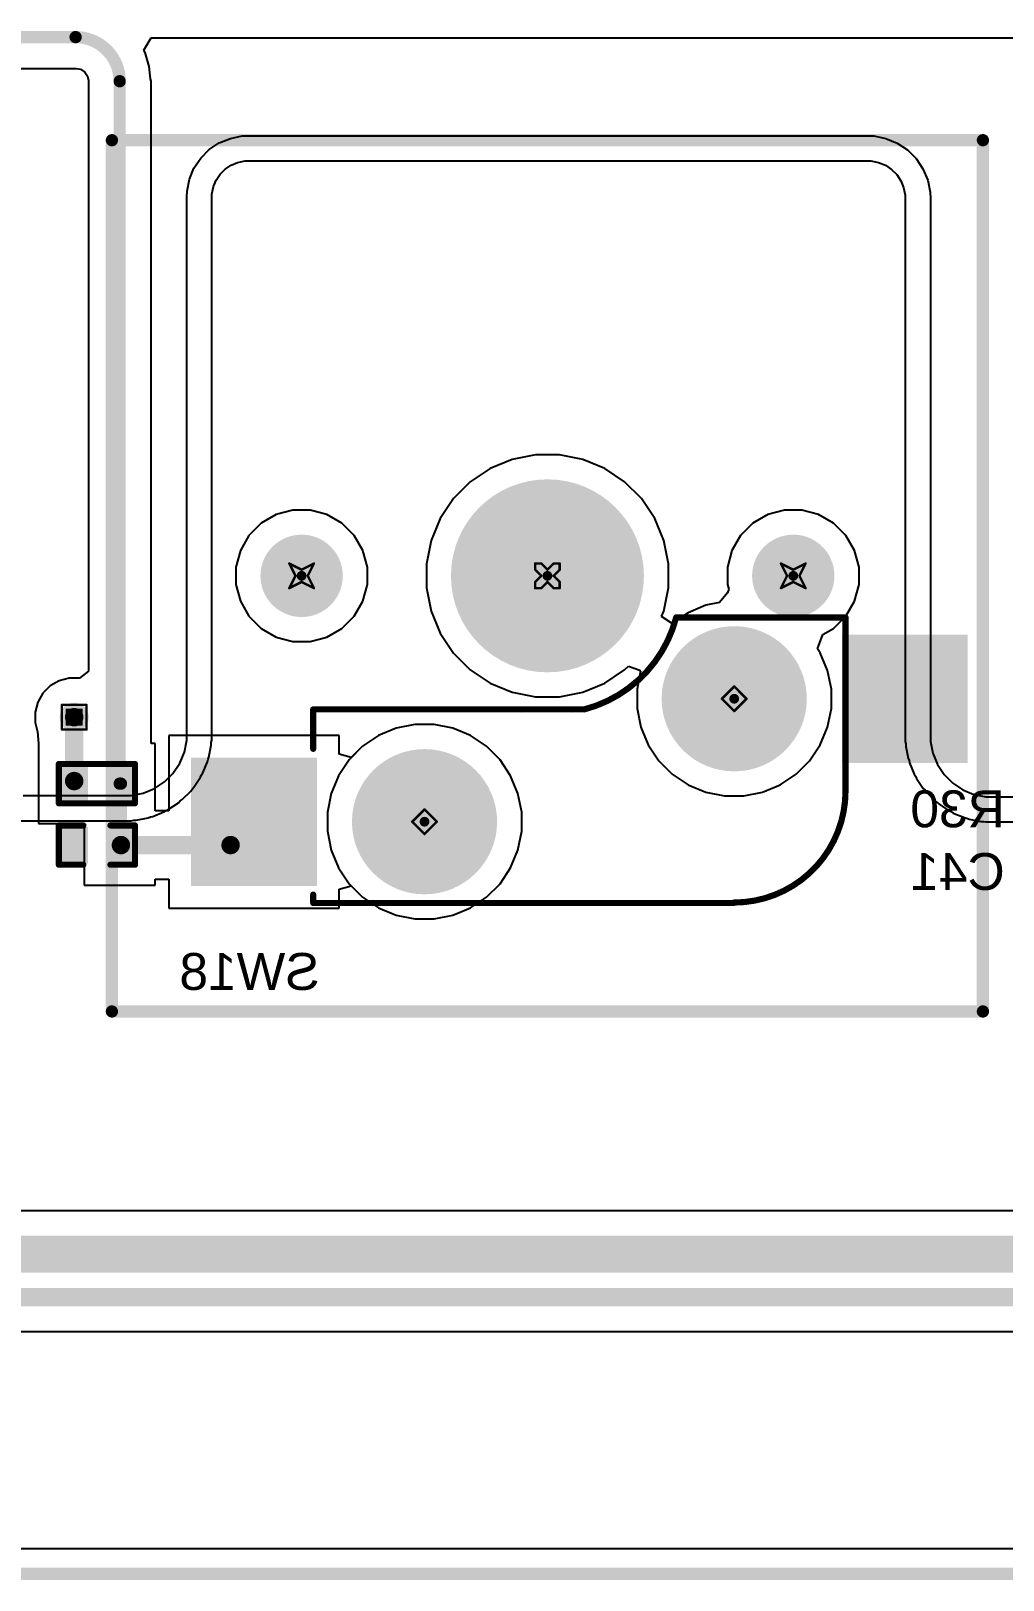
# Model space of a CAD drawing. Header units: inches. Extents: x 0 to 386, y 0 to 148.
# Drawn here: x 192.22 to 212.3, y -0.13 to 31.88 of the extents above; entities that cross this region are included whole.
import ezdxf

# ---------------------------------------------------------------- set-up
doc = ezdxf.new("R2010")
doc.units = ezdxf.units.IN
for name, color, linetype in [('Board outline', 216, 'Continuous'), ('Bottom Layer', 5, 'Continuous'), ('Bottom Overlay', 54, 'Continuous'), ('Bottom Paste', 16, 'Continuous'), ('Bottom Solder', 6, 'Continuous'), ('Drill Drawing', 1, 'Continuous'), ('Pad Holes', 156, 'Continuous'), ('Top Layer', 1, 'Continuous'), ('Top Overlay', 2, 'Continuous'), ('Top Solder', 216, 'Continuous'), ('Via Holes', 16, 'Continuous')]:
    doc.layers.add(name, color=color, linetype=linetype)
doc.styles.add('Arial', font='', dxfattribs={"height": 0.2})
doc.styles.get('Arial').set_extended_font_data('Arial')

# ---------------------------------------------------------------- blocks, each defined once
blk = doc.blocks.new('CPG151101S11_16_B_29')
at = {"layer": 'Bottom Layer'}
for points in [[(5.475, 3.815), (7.975, 3.815), (7.975, 1.265), (5.475, 1.265)], [(-7.975, 1.275), (-5.475, 1.275), (-5.475, -1.275), (-7.975, -1.275)]]:
    blk.add_hatch(color=5, dxfattribs=at).paths.add_polyline_path(points)
at = {"layer": 'Bottom Paste'}
for points in [[(5.475, 3.815), (7.975, 3.815), (7.975, 1.265), (5.475, 1.265)], [(-7.975, 1.275), (-5.475, 1.275), (-5.475, -1.275), (-7.975, -1.275)]]:
    blk.add_hatch(color=16, dxfattribs=at).paths.add_polyline_path(points)
at = {"layer": 'Bottom Solder'}
for points in [[(5.425, 3.865), (8.025, 3.865), (8.025, 1.215), (5.425, 1.215)], [(-8.025, 1.325), (-5.425, 1.325), (-5.425, -1.325), (-8.025, -1.325)]]:
    blk.add_hatch(color=6, dxfattribs=at).paths.add_polyline_path(points)
h = blk.add_hatch(color=6, dxfattribs=at)
edge = h.paths.add_edge_path()
edge.add_arc((3.2, 2.54), 0.102, 0, 360)
h = blk.add_hatch(color=6, dxfattribs=at)
edge = h.paths.add_edge_path()
edge.add_arc((-3.2, 0), 0.102, 0, 360)
h = blk.add_hatch(color=6, dxfattribs=at)
edge = h.paths.add_edge_path()
edge.add_arc((-4.42, -2.54), 0.102, 0, 360)
h = blk.add_hatch(color=6, dxfattribs=at)
edge = h.paths.add_edge_path()
edge.add_arc((0.66, -2.54), 0.102, 0, 360)
h = blk.add_hatch(color=6, dxfattribs=at)
edge = h.paths.add_edge_path()
edge.add_arc((5.74, -2.54), 0.102, 0, 360)
at = {"layer": 'Pad Holes'}
h = blk.add_hatch(color=7, dxfattribs=at)
edge = h.paths.add_edge_path()
edge.add_arc((3.2, 2.54), 1.5, 0, 360)
h = blk.add_hatch(color=7, dxfattribs=at)
edge = h.paths.add_edge_path()
edge.add_arc((-3.2, 0), 1.5, 0, 360)
h = blk.add_hatch(color=7, dxfattribs=at)
edge = h.paths.add_edge_path()
edge.add_arc((0.66, -2.54), 1.994, 0, 360)
h = blk.add_hatch(color=7, dxfattribs=at)
edge = h.paths.add_edge_path()
edge.add_arc((-4.42, -2.54), 0.851, 0, 360)
h = blk.add_hatch(color=7, dxfattribs=at)
edge = h.paths.add_edge_path()
edge.add_arc((5.74, -2.54), 0.851, 0, 360)
at = {"layer": 'Top Solder'}
h = blk.add_hatch(color=216, dxfattribs=at)
edge = h.paths.add_edge_path()
edge.add_arc((3.2, 2.54), 0.102, 0, 360)
h = blk.add_hatch(color=216, dxfattribs=at)
edge = h.paths.add_edge_path()
edge.add_arc((-3.2, 0), 0.102, 0, 360)
h = blk.add_hatch(color=216, dxfattribs=at)
edge = h.paths.add_edge_path()
edge.add_arc((-4.42, -2.54), 0.102, 0, 360)
h = blk.add_hatch(color=216, dxfattribs=at)
edge = h.paths.add_edge_path()
edge.add_arc((0.66, -2.54), 0.102, 0, 360)
h = blk.add_hatch(color=216, dxfattribs=at)
edge = h.paths.add_edge_path()
edge.add_arc((5.74, -2.54), 0.102, 0, 360)
at = {"layer": 'Bottom Overlay'}
for points in [[(-5.5, 1.906, 0.127, 0.127, -0.414214), (-3.196, 4.21, 0.127, 0.127, 0)], [(5.5, 4.22, 0.127, 0.127, 0), (-3.186, 4.22, 0.127, 0.127, 0)], [(5.5, 4.22, 0.127, 0.127, -0.414214), (5.49, 4.21, 0.127, 0.127, 0)], [(5.5, 4.22, 0.127, 0.127, 0), (5.5, 4.046, 0.127, 0.127, 0)], [(-5.5, 1.906, 0.127, 0.127, 0), (-5.5, -1.506, 0.127, 0.127, 0)], [(5.5, 1.034, 0.127, 0.127, 0), (5.5, 0.47, 0.127, 0.127, 0)], [(5.5, 0.47, 0.127, 0.127, 0), (5.5, 0.47, 0.127, 0.127, 0)], [(5.5, 0.47, 0.127, 0.127, 0), (5.5, 0.22, 0.127, 0.127, 0)], [(-2, -1.68, 0.127, 0.127, -0.271686), (-0.1, 0.22, 0.127, 0.127, 0)], [(0.15, 0.22, 0.127, 0.127, 0), (-0.1, 0.22, 0.127, 0.127, 0)], [(1.19, 0.22, 0.127, 0.127, 0), (0.15, 0.22, 0.127, 0.127, 0)], [(5.5, 0.22, 0.127, 0.127, 0), (1.19, 0.22, 0.127, 0.127, 0)], [(-5.5, -1.506, 0.127, 0.127, 0), (-5.5, -1.68, 0.127, 0.127, 0)], [(-2, -1.68, 0.127, 0.127, 0), (-5.5, -1.68, 0.127, 0.127, 0)]]:
    blk.add_lwpolyline(points, format="xyseb", dxfattribs=at)
for points in [[(-3.228, 4.21, 0.0635, 0.0635, 1), (-3.165, 4.21, 0.0635, 0.0635, 1)], [(-3.218, 4.22, 0.0635, 0.0635, 1), (-3.155, 4.22, 0.0635, 0.0635, 1)], [(5.458, 4.21, 0.0635, 0.0635, 1), (5.522, 4.21, 0.0635, 0.0635, 1)], [(5.468, 4.22, 0.0635, 0.0635, 1), (5.532, 4.22, 0.0635, 0.0635, 1)], [(5.468, 4.22, 0.0635, 0.0635, 1), (5.532, 4.22, 0.0635, 0.0635, 1)], [(5.468, 4.22, 0.0635, 0.0635, 1), (5.532, 4.22, 0.0635, 0.0635, 1)], [(5.468, 4.046, 0.0635, 0.0635, 1), (5.532, 4.046, 0.0635, 0.0635, 1)], [(-5.532, 1.906, 0.0635, 0.0635, 1), (-5.468, 1.906, 0.0635, 0.0635, 1)], [(-5.532, 1.906, 0.0635, 0.0635, 1), (-5.468, 1.906, 0.0635, 0.0635, 1)], [(5.468, 1.034, 0.0635, 0.0635, 1), (5.532, 1.034, 0.0635, 0.0635, 1)], [(5.468, 0.47, 0.0635, 0.0635, 1), (5.532, 0.47, 0.0635, 0.0635, 1)], [(5.468, 0.47, 0.0635, 0.0635, 1), (5.532, 0.47, 0.0635, 0.0635, 1)], [(5.468, 0.47, 0.0635, 0.0635, 1), (5.532, 0.47, 0.0635, 0.0635, 1)], [(5.468, 0.47, 0.0635, 0.0635, 1), (5.532, 0.47, 0.0635, 0.0635, 1)], [(-0.132, 0.22, 0.0635, 0.0635, 1), (-0.068, 0.22, 0.0635, 0.0635, 1)], [(-0.132, 0.22, 0.0635, 0.0635, 1), (-0.068, 0.22, 0.0635, 0.0635, 1)], [(0.118, 0.22, 0.0635, 0.0635, 1), (0.182, 0.22, 0.0635, 0.0635, 1)], [(0.118, 0.22, 0.0635, 0.0635, 1), (0.182, 0.22, 0.0635, 0.0635, 1)], [(1.158, 0.22, 0.0635, 0.0635, 1), (1.222, 0.22, 0.0635, 0.0635, 1)], [(1.158, 0.22, 0.0635, 0.0635, 1), (1.222, 0.22, 0.0635, 0.0635, 1)], [(5.468, 0.22, 0.0635, 0.0635, 1), (5.532, 0.22, 0.0635, 0.0635, 1)], [(5.468, 0.22, 0.0635, 0.0635, 1), (5.532, 0.22, 0.0635, 0.0635, 1)], [(-5.532, -1.506, 0.0635, 0.0635, 1), (-5.468, -1.506, 0.0635, 0.0635, 1)], [(-5.532, -1.506, 0.0635, 0.0635, 1), (-5.468, -1.506, 0.0635, 0.0635, 1)], [(-5.532, -1.68, 0.0635, 0.0635, 1), (-5.468, -1.68, 0.0635, 0.0635, 1)], [(-5.532, -1.68, 0.0635, 0.0635, 1), (-5.468, -1.68, 0.0635, 0.0635, 1)], [(-2.032, -1.68, 0.0635, 0.0635, 1), (-1.968, -1.68, 0.0635, 0.0635, 1)], [(-2.032, -1.68, 0.0635, 0.0635, 1), (-1.968, -1.68, 0.0635, 0.0635, 1)]]:
    blk.add_lwpolyline(points, format="xyseb", close=True, dxfattribs=at)
blk = doc.blocks.new('R___0402_B_44')
at = {"layer": 'Bottom Layer'}
for points in [[(-0.241, 0.317), (-0.241, -0.318), (-0.699, -0.318), (-0.699, 0.317)], [(0.699, 0.317), (0.699, -0.318), (0.241, -0.318), (0.241, 0.317)]]:
    blk.add_hatch(color=5, dxfattribs=at).paths.add_polyline_path(points)
at = {"layer": 'Bottom Paste'}
for points in [[(-0.241, 0.317), (-0.241, -0.318), (-0.699, -0.318), (-0.699, 0.317)], [(0.699, 0.317), (0.699, -0.318), (0.241, -0.318), (0.241, 0.317)]]:
    blk.add_hatch(color=16, dxfattribs=at).paths.add_polyline_path(points)
at = {"layer": 'Bottom Solder'}
for points in [[(-0.186, 0.373), (-0.186, -0.373), (-0.754, -0.373), (-0.754, 0.373)], [(0.754, 0.373), (0.754, -0.373), (0.186, -0.373), (0.186, 0.373)]]:
    blk.add_hatch(color=6, dxfattribs=at).paths.add_polyline_path(points)
at = {"layer": 'Bottom Overlay'}
for points in [[(-0.787, -0.406, 0.127, 0.127, 0), (-0.787, 0.406, 0.127, 0.127, 0)], [(-0.787, 0.406, 0.127, 0.127, 0), (0.787, 0.406, 0.127, 0.127, 0)], [(-0.813, 0.432, 0.00323, 0.00323, 0), (0.813, 0.432, 0.00323, 0.00323, 0)], [(0.787, -0.406, 0.127, 0.127, 0), (0.787, 0.406, 0.127, 0.127, 0)], [(-0.787, -0.406, 0.127, 0.127, 0), (0.787, -0.406, 0.127, 0.127, 0)]]:
    blk.add_lwpolyline(points, format="xyseb", dxfattribs=at)
for points in [[(-0.819, 0.406, 0.0635, 0.0635, 1), (-0.756, 0.406, 0.0635, 0.0635, 1)], [(-0.819, 0.406, 0.0635, 0.0635, 1), (-0.756, 0.406, 0.0635, 0.0635, 1)], [(-0.814, 0.432, 0.00161, 0.00161, 1), (-0.812, 0.432, 0.00161, 0.00161, 1)], [(0.756, 0.406, 0.0635, 0.0635, 1), (0.819, 0.406, 0.0635, 0.0635, 1)], [(0.756, 0.406, 0.0635, 0.0635, 1), (0.819, 0.406, 0.0635, 0.0635, 1)], [(0.812, 0.432, 0.00161, 0.00161, 1), (0.814, 0.432, 0.00161, 0.00161, 1)], [(-0.819, -0.406, 0.0635, 0.0635, 1), (-0.756, -0.406, 0.0635, 0.0635, 1)], [(-0.819, -0.406, 0.0635, 0.0635, 1), (-0.756, -0.406, 0.0635, 0.0635, 1)], [(0.756, -0.406, 0.0635, 0.0635, 1), (0.819, -0.406, 0.0635, 0.0635, 1)], [(0.756, -0.406, 0.0635, 0.0635, 1), (0.819, -0.406, 0.0635, 0.0635, 1)]]:
    blk.add_lwpolyline(points, format="xyseb", close=True, dxfattribs=at)
blk = doc.blocks.new('____0402_B_86')
at = {"layer": 'Bottom Layer'}
for points in [[(-0.241, 0.317), (-0.241, -0.318), (-0.699, -0.318), (-0.699, 0.317)], [(0.699, 0.317), (0.699, -0.318), (0.241, -0.318), (0.241, 0.317)]]:
    blk.add_hatch(color=5, dxfattribs=at).paths.add_polyline_path(points)
at = {"layer": 'Bottom Paste'}
for points in [[(-0.241, 0.317), (-0.241, -0.318), (-0.699, -0.318), (-0.699, 0.317)], [(0.699, 0.317), (0.699, -0.318), (0.241, -0.318), (0.241, 0.317)]]:
    blk.add_hatch(color=16, dxfattribs=at).paths.add_polyline_path(points)
at = {"layer": 'Bottom Solder'}
for points in [[(-0.181, 0.377), (-0.181, -0.377), (-0.758, -0.377), (-0.758, 0.377)], [(0.758, 0.377), (0.758, -0.377), (0.181, -0.377), (0.181, 0.377)]]:
    blk.add_hatch(color=6, dxfattribs=at).paths.add_polyline_path(points)
at = {"layer": 'Bottom Overlay'}
for points in [[(-0.787, -0.406, 0.127, 0.127, 0), (-0.787, 0.406, 0.127, 0.127, 0)], [(-0.787, 0.406, 0.127, 0.127, 0), (-0.279, 0.406, 0.127, 0.127, 0)], [(0.279, 0.406, 0.127, 0.127, 0), (0.787, 0.406, 0.127, 0.127, 0)], [(0.787, -0.406, 0.127, 0.127, 0), (0.787, 0.406, 0.127, 0.127, 0)], [(-0.787, -0.406, 0.127, 0.127, 0), (-0.279, -0.406, 0.127, 0.127, 0)], [(0.279, -0.406, 0.127, 0.127, 0), (0.787, -0.406, 0.127, 0.127, 0)]]:
    blk.add_lwpolyline(points, format="xyseb", dxfattribs=at)
for points in [[(-0.819, 0.406, 0.0635, 0.0635, 1), (-0.756, 0.406, 0.0635, 0.0635, 1)], [(-0.819, 0.406, 0.0635, 0.0635, 1), (-0.756, 0.406, 0.0635, 0.0635, 1)], [(-0.311, 0.406, 0.0635, 0.0635, 1), (-0.248, 0.406, 0.0635, 0.0635, 1)], [(0.248, 0.406, 0.0635, 0.0635, 1), (0.311, 0.406, 0.0635, 0.0635, 1)], [(0.756, 0.406, 0.0635, 0.0635, 1), (0.819, 0.406, 0.0635, 0.0635, 1)], [(0.756, 0.406, 0.0635, 0.0635, 1), (0.819, 0.406, 0.0635, 0.0635, 1)], [(-0.819, -0.406, 0.0635, 0.0635, 1), (-0.756, -0.406, 0.0635, 0.0635, 1)], [(-0.819, -0.406, 0.0635, 0.0635, 1), (-0.756, -0.406, 0.0635, 0.0635, 1)], [(-0.311, -0.406, 0.0635, 0.0635, 1), (-0.248, -0.406, 0.0635, 0.0635, 1)], [(0.248, -0.406, 0.0635, 0.0635, 1), (0.311, -0.406, 0.0635, 0.0635, 1)], [(0.756, -0.406, 0.0635, 0.0635, 1), (0.819, -0.406, 0.0635, 0.0635, 1)], [(0.756, -0.406, 0.0635, 0.0635, 1), (0.819, -0.406, 0.0635, 0.0635, 1)]]:
    blk.add_lwpolyline(points, format="xyseb", close=True, dxfattribs=at)

msp = doc.modelspace()

# ---------------------------------------------------------------- hatches: boundary and pattern name
at = {"layer": 'Bottom Layer'}
h = msp.add_hatch(color=5, dxfattribs=at)
edge = h.paths.add_edge_path()
edge.add_arc((193.11, 17.699), 0.3, 0, 360)
at = {"layer": 'Top Layer'}
h = msp.add_hatch(color=1, dxfattribs=at)
edge = h.paths.add_edge_path()
edge.add_arc((193.11, 17.699), 0.3, 0, 360)
at = {"layer": 'Via Holes'}
h = msp.add_hatch(color=7, dxfattribs=at)
edge = h.paths.add_edge_path()
edge.add_arc((193.11, 17.699), 0.15, 0, 360)

# ---------------------------------------------------------------- linework, layer by layer
at = {"layer": 'Board outline'}
msp.add_lwpolyline([(2.997, 0, 0.254, 0.254, 0), (251.003, 0, 0.254, 0.254, 0)], format="xyseb", dxfattribs=at)
at = {"layer": 'Bottom Layer'}
for p, q in [((194.548, 31.484), (194.7, 31.738)), ((194.7, 31.738), (213.194, 31.738)), ((194.574, 31.434), (194.548, 31.484)), ((194.663, 31.142), (194.574, 31.434)), ((174.682, 31.103), (193.14, 31.103)), ((193.14, 31.103), (193.152, 31.105)), ((193.152, 31.105), (193.242, 31.087)), ((193.242, 31.087), (193.329, 31.029)), ((194.688, 30.889), (194.663, 31.142)), ((193.329, 31.029), (193.387, 30.942)), ((193.387, 30.942), (193.405, 30.852)), ((193.405, 30.852), (193.403, 30.839)), ((193.403, 30.839), (193.403, 18.65)), ((194.698, 30.839), (194.688, 30.889)), ((194.698, 17.153), (194.698, 30.839)), ((202.643, 23.122), (202.16, 23.026)), ((203.136, 23.122), (202.643, 23.122)), ((203.62, 23.026), (203.136, 23.122)), ((201.705, 22.837), (201.295, 22.563)), ((202.16, 23.026), (201.705, 22.837)), ((204.075, 22.837), (203.62, 23.026)), ((204.485, 22.563), (204.075, 22.837)), ((201.295, 22.563), (200.947, 22.215)), ((204.833, 22.215), (204.485, 22.563)), ((200.947, 22.215), (200.673, 21.805)), ((205.107, 21.805), (204.833, 22.215)), ((197.285, 21.886), (196.976, 21.707)), ((197.631, 21.979), (197.285, 21.886)), ((197.989, 21.979), (197.631, 21.979)), ((198.334, 21.886), (197.989, 21.979)), ((198.644, 21.707), (198.334, 21.886)), ((200.673, 21.805), (200.484, 21.35)), ((205.296, 21.35), (205.107, 21.805)), ((207.445, 21.886), (207.136, 21.707)), ((207.791, 21.979), (207.445, 21.886)), ((208.149, 21.979), (207.791, 21.979)), ((208.494, 21.886), (208.149, 21.979)), ((208.804, 21.707), (208.494, 21.886)), ((196.722, 21.454), (196.544, 21.145)), ((196.976, 21.707), (196.722, 21.454)), ((198.897, 21.454), (198.644, 21.707)), ((199.076, 21.145), (198.897, 21.454)), ((206.882, 21.454), (206.704, 21.145)), ((207.136, 21.707), (206.882, 21.454)), ((209.057, 21.454), (208.804, 21.707)), ((209.236, 21.145), (209.057, 21.454)), ((196.544, 21.145), (196.451, 20.799)), ((199.169, 20.799), (199.076, 21.145)), ((200.484, 21.35), (200.388, 20.866)), ((205.392, 20.866), (205.296, 21.35)), ((206.704, 21.145), (206.611, 20.799)), ((209.329, 20.799), (209.236, 21.145)), ((200.388, 20.866), (200.388, 20.374)), ((205.392, 20.374), (205.392, 20.866)), ((196.451, 20.799), (196.451, 20.441)), ((199.169, 20.441), (199.169, 20.799)), ((206.611, 20.799), (206.611, 20.441)), ((209.329, 20.441), (209.329, 20.799)), ((196.451, 20.441), (196.544, 20.095)), ((199.076, 20.095), (199.169, 20.441)), ((200.388, 20.374), (200.484, 19.89)), ((205.296, 19.89), (205.392, 20.374)), ((206.612, 20.267), (206.448, 20.067)), ((206.611, 20.441), (206.638, 20.342)), ((206.638, 20.342), (206.612, 20.267)), ((209.236, 20.095), (209.329, 20.441)), ((196.544, 20.095), (196.722, 19.786)), ((198.897, 19.786), (199.076, 20.095)), ((200.484, 19.89), (200.673, 19.435)), ((205.249, 19.779), (205.296, 19.89)), ((205.799, 19.859), (205.47, 19.64)), ((206.164, 20.011), (205.799, 19.859)), ((206.448, 20.067), (206.164, 20.011)), ((209.057, 19.786), (209.236, 20.095)), ((196.722, 19.786), (196.976, 19.533)), ((196.976, 19.533), (197.285, 19.354)), ((198.334, 19.354), (198.644, 19.533)), ((198.644, 19.533), (198.897, 19.786)), ((205.465, 19.635), (205.249, 19.779)), ((205.47, 19.64), (205.465, 19.635)), ((208.584, 19.406), (208.804, 19.533)), ((208.804, 19.533), (209.057, 19.786)), ((197.285, 19.354), (197.631, 19.261)), ((197.631, 19.261), (197.989, 19.261)), ((197.989, 19.261), (198.334, 19.354)), ((200.673, 19.435), (200.947, 19.025)), ((208.474, 19.114), (208.584, 19.406)), ((200.947, 19.025), (201.295, 18.677)), ((208.529, 19.031), (208.474, 19.114)), ((208.68, 18.666), (208.529, 19.031)), ((193.403, 18.65), (193.217, 18.507)), ((201.295, 18.677), (201.705, 18.403)), ((204.075, 18.403), (204.485, 18.677)), ((204.485, 18.677), (204.562, 18.754)), ((204.562, 18.754), (204.799, 18.67)), ((204.815, 18.648), (204.742, 18.278)), ((204.799, 18.67), (204.815, 18.648)), ((208.758, 18.278), (208.68, 18.666)), ((192.614, 18.346), (192.464, 18.195)), ((192.799, 18.452), (192.614, 18.346)), ((193.004, 18.507), (192.799, 18.452)), ((193.217, 18.507), (193.004, 18.507)), ((201.705, 18.403), (202.16, 18.214)), ((203.62, 18.214), (204.075, 18.403)), ((204.742, 18.278), (204.742, 17.882)), ((208.758, 17.882), (208.758, 18.278)), ((192.357, 18.011), (192.302, 17.805)), ((192.464, 18.195), (192.357, 18.011)), ((202.16, 18.214), (202.643, 18.118)), ((202.643, 18.118), (203.136, 18.118)), ((203.136, 18.118), (203.62, 18.214)), ((192.302, 17.805), (192.302, 17.593)), ((204.742, 17.882), (204.819, 17.494)), ((208.68, 17.494), (208.758, 17.882)), ((192.302, 17.593), (192.354, 17.399)), ((192.354, 17.399), (192.374, 17.153)), ((198.583, 17.323), (195.067, 17.323)), ((195.067, 17.323), (195.067, 15.762)), ((198.583, 16.933), (198.583, 17.323)), ((199.399, 17.319), (199.07, 17.1)), ((199.764, 17.471), (199.399, 17.319)), ((200.152, 17.548), (199.764, 17.471)), ((200.548, 17.548), (200.152, 17.548)), ((200.936, 17.471), (200.548, 17.548)), ((201.301, 17.319), (200.936, 17.471)), ((201.63, 17.1), (201.301, 17.319)), ((204.819, 17.494), (204.97, 17.129)), ((208.529, 17.129), (208.68, 17.494)), ((192.374, 17.153), (192.374, 17.153)), ((192.374, 17.153), (192.374, 17.153)), ((192.374, 17.153), (192.374, 15.502)), ((194.787, 17.153), (194.698, 17.153)), ((194.787, 15.762), (194.787, 17.153)), ((199.07, 17.1), (198.837, 16.867)), ((201.91, 16.82), (201.63, 17.1)), ((204.97, 17.129), (205.19, 16.8)), ((208.309, 16.8), (208.529, 17.129)), ((198.837, 16.867), (198.583, 16.933)), ((202.129, 16.491), (201.91, 16.82)), ((205.19, 16.8), (205.47, 16.52)), ((208.03, 16.52), (208.309, 16.8)), ((202.281, 16.126), (202.129, 16.491)), ((205.47, 16.52), (205.799, 16.301)), ((207.701, 16.301), (208.03, 16.52)), ((202.358, 15.738), (202.281, 16.126)), ((205.799, 16.301), (206.164, 16.149)), ((206.164, 16.149), (206.552, 16.072)), ((206.552, 16.072), (206.947, 16.072)), ((206.947, 16.072), (207.335, 16.149)), ((207.335, 16.149), (207.701, 16.301)), ((195.067, 15.762), (194.787, 15.762)), ((202.358, 15.342), (202.358, 15.738)), ((192.374, 15.502), (193.314, 15.502)), ((193.314, 15.502), (193.314, 14.232)), ((202.281, 14.954), (202.358, 15.342)), ((202.129, 14.589), (202.281, 14.954)), ((201.91, 14.26), (202.129, 14.589)), ((193.314, 14.232), (194.787, 14.232)), ((194.787, 14.232), (194.787, 14.353)), ((194.787, 14.353), (195.067, 14.353)), ((195.067, 14.353), (195.067, 13.757)), ((198.583, 14.147), (198.837, 14.213)), ((198.583, 13.757), (198.583, 14.147)), ((198.837, 14.213), (199.07, 13.98)), ((201.63, 13.98), (201.91, 14.26)), ((199.07, 13.98), (199.399, 13.761)), ((201.301, 13.761), (201.63, 13.98)), ((195.067, 13.757), (198.583, 13.757)), ((199.399, 13.761), (199.764, 13.609)), ((199.764, 13.609), (200.152, 13.532)), ((200.152, 13.532), (200.548, 13.532)), ((200.548, 13.532), (200.936, 13.609)), ((200.936, 13.609), (201.301, 13.761)), ((248.936, 0.518), (184.157, 0.518))]:
    msp.add_line(p, q, dxfattribs=at)
for points in [[(118.601, 31.75, 0.254, 0.254, 0), (193.14, 31.75, 0.254, 0.254, 0)], [(193.14, 31.75, 0.254, 0.254, -0.414214), (194.05, 30.839, 0.254, 0.254, 0)], [(194.05, 16.327, 0.254, 0.254, 0), (194.05, 30.839, 0.254, 0.254, 0)], [(193.11, 16.38, 0.381, 0.381, 0), (193.11, 17.699, 0.381, 0.381, 0)], [(194.076, 15.057, 0.254, 0.254, 0), (194.076, 16.327, 0.254, 0.254, 0)], [(194.076, 15.057, 0.381, 0.381, 0), (196.342, 15.057, 0.381, 0.381, 0)]]:
    msp.add_lwpolyline(points, format="xyseb", dxfattribs=at)
for points in [[(193.076, 31.75, 0.127, 0.127, 1), (193.203, 31.75, 0.127, 0.127, 1)], [(193.076, 31.75, 0.127, 0.127, 1), (193.203, 31.75, 0.127, 0.127, 1)], [(193.987, 30.839, 0.127, 0.127, 1), (194.114, 30.839, 0.127, 0.127, 1)], [(193.987, 30.839, 0.127, 0.127, 1), (194.114, 30.839, 0.127, 0.127, 1)], [(193.015, 17.699, 0.191, 0.191, 1), (193.206, 17.699, 0.191, 0.191, 1)], [(193.015, 16.38, 0.191, 0.191, 1), (193.206, 16.38, 0.191, 0.191, 1)], [(193.987, 16.327, 0.127, 0.127, 1), (194.114, 16.327, 0.127, 0.127, 1)], [(194.013, 16.327, 0.127, 0.127, 1), (194.14, 16.327, 0.127, 0.127, 1)], [(193.981, 15.057, 0.191, 0.191, 1), (194.171, 15.057, 0.191, 0.191, 1)], [(194.013, 15.057, 0.127, 0.127, 1), (194.14, 15.057, 0.127, 0.127, 1)], [(196.247, 15.057, 0.191, 0.191, 1), (196.437, 15.057, 0.191, 0.191, 1)]]:
    msp.add_lwpolyline(points, format="xyseb", close=True, dxfattribs=at)
at = {"layer": 'Drill Drawing'}
for points in [[(197.556, 20.874, 0.0508, 0.0508, 0), (197.81, 20.747, 0.0508, 0.0508, 0)], [(197.556, 20.874, 0.0508, 0.0508, 0), (197.683, 20.62, 0.0508, 0.0508, 0)], [(197.81, 20.747, 0.0508, 0.0508, 0), (198.064, 20.874, 0.0508, 0.0508, 0)], [(197.937, 20.62, 0.0508, 0.0508, 0), (198.064, 20.874, 0.0508, 0.0508, 0)], [(202.636, 20.747, 0.0508, 0.0508, 0), (202.636, 20.874, 0.0508, 0.0508, 0)], [(202.636, 20.874, 0.0508, 0.0508, 0), (202.763, 20.874, 0.0508, 0.0508, 0)], [(202.763, 20.874, 0.0508, 0.0508, 0), (202.89, 20.747, 0.0508, 0.0508, 0)], [(202.89, 20.747, 0.0508, 0.0508, 0), (203.017, 20.874, 0.0508, 0.0508, 0)], [(203.017, 20.874, 0.0508, 0.0508, 0), (203.144, 20.874, 0.0508, 0.0508, 0)], [(203.144, 20.747, 0.0508, 0.0508, 0), (203.144, 20.874, 0.0508, 0.0508, 0)], [(207.716, 20.874, 0.0508, 0.0508, 0), (207.97, 20.747, 0.0508, 0.0508, 0)], [(207.716, 20.874, 0.0508, 0.0508, 0), (207.843, 20.62, 0.0508, 0.0508, 0)], [(207.97, 20.747, 0.0508, 0.0508, 0), (208.224, 20.874, 0.0508, 0.0508, 0)], [(208.097, 20.62, 0.0508, 0.0508, 0), (208.224, 20.874, 0.0508, 0.0508, 0)], [(197.556, 20.366, 0.0508, 0.0508, 0), (197.683, 20.62, 0.0508, 0.0508, 0)], [(197.556, 20.366, 0.0508, 0.0508, 0), (197.81, 20.493, 0.0508, 0.0508, 0)], [(197.81, 20.493, 0.0508, 0.0508, 0), (198.064, 20.366, 0.0508, 0.0508, 0)], [(197.937, 20.62, 0.0508, 0.0508, 0), (198.064, 20.366, 0.0508, 0.0508, 0)], [(202.636, 20.747, 0.0508, 0.0508, 0), (202.763, 20.62, 0.0508, 0.0508, 0)], [(202.636, 20.493, 0.0508, 0.0508, 0), (202.763, 20.62, 0.0508, 0.0508, 0)], [(202.636, 20.366, 0.0508, 0.0508, 0), (202.636, 20.493, 0.0508, 0.0508, 0)], [(202.763, 20.366, 0.0508, 0.0508, 0), (202.89, 20.493, 0.0508, 0.0508, 0)], [(202.89, 20.493, 0.0508, 0.0508, 0), (203.017, 20.366, 0.0508, 0.0508, 0)], [(203.017, 20.62, 0.0508, 0.0508, 0), (203.144, 20.747, 0.0508, 0.0508, 0)], [(203.017, 20.62, 0.0508, 0.0508, 0), (203.144, 20.493, 0.0508, 0.0508, 0)], [(203.144, 20.366, 0.0508, 0.0508, 0), (203.144, 20.493, 0.0508, 0.0508, 0)], [(207.716, 20.366, 0.0508, 0.0508, 0), (207.843, 20.62, 0.0508, 0.0508, 0)], [(207.716, 20.366, 0.0508, 0.0508, 0), (207.97, 20.493, 0.0508, 0.0508, 0)], [(207.97, 20.493, 0.0508, 0.0508, 0), (208.224, 20.366, 0.0508, 0.0508, 0)], [(208.097, 20.62, 0.0508, 0.0508, 0), (208.224, 20.366, 0.0508, 0.0508, 0)], [(202.636, 20.366, 0.0508, 0.0508, 0), (202.763, 20.366, 0.0508, 0.0508, 0)], [(203.017, 20.366, 0.0508, 0.0508, 0), (203.144, 20.366, 0.0508, 0.0508, 0)], [(206.496, 18.08, 0.0508, 0.0508, 0), (206.75, 18.334, 0.0508, 0.0508, 0)], [(206.75, 18.334, 0.0508, 0.0508, 0), (207.004, 18.08, 0.0508, 0.0508, 0)], [(192.856, 17.953, 0.0508, 0.0508, 0), (193.364, 17.953, 0.0508, 0.0508, 0)], [(192.856, 17.445, 0.0508, 0.0508, 0), (192.856, 17.953, 0.0508, 0.0508, 0)], [(193.364, 17.445, 0.0508, 0.0508, 0), (193.364, 17.953, 0.0508, 0.0508, 0)], [(206.496, 18.08, 0.0508, 0.0508, 0), (206.75, 17.826, 0.0508, 0.0508, 0)], [(206.75, 17.826, 0.0508, 0.0508, 0), (207.004, 18.08, 0.0508, 0.0508, 0)], [(192.958, 17.851, 0.0508, 0.0508, 0), (193.263, 17.851, 0.0508, 0.0508, 0)], [(192.958, 17.547, 0.0508, 0.0508, 0), (192.958, 17.851, 0.0508, 0.0508, 0)], [(193.263, 17.547, 0.0508, 0.0508, 0), (193.263, 17.851, 0.0508, 0.0508, 0)], [(192.856, 17.445, 0.0508, 0.0508, 0), (193.364, 17.445, 0.0508, 0.0508, 0)], [(192.958, 17.547, 0.0508, 0.0508, 0), (193.263, 17.547, 0.0508, 0.0508, 0)], [(200.096, 15.54, 0.0508, 0.0508, 0), (200.35, 15.794, 0.0508, 0.0508, 0)], [(200.35, 15.794, 0.0508, 0.0508, 0), (200.604, 15.54, 0.0508, 0.0508, 0)], [(200.096, 15.54, 0.0508, 0.0508, 0), (200.35, 15.286, 0.0508, 0.0508, 0)], [(200.35, 15.286, 0.0508, 0.0508, 0), (200.604, 15.54, 0.0508, 0.0508, 0)]]:
    msp.add_lwpolyline(points, format="xyseb", dxfattribs=at)
for points in [[(197.543, 20.874, 0.0254, 0.0254, 1), (197.569, 20.874, 0.0254, 0.0254, 1)], [(197.543, 20.874, 0.0254, 0.0254, 1), (197.569, 20.874, 0.0254, 0.0254, 1)], [(198.051, 20.874, 0.0254, 0.0254, 1), (198.077, 20.874, 0.0254, 0.0254, 1)], [(198.051, 20.874, 0.0254, 0.0254, 1), (198.077, 20.874, 0.0254, 0.0254, 1)], [(202.623, 20.874, 0.0254, 0.0254, 1), (202.649, 20.874, 0.0254, 0.0254, 1)], [(202.623, 20.874, 0.0254, 0.0254, 1), (202.649, 20.874, 0.0254, 0.0254, 1)], [(202.75, 20.874, 0.0254, 0.0254, 1), (202.776, 20.874, 0.0254, 0.0254, 1)], [(202.75, 20.874, 0.0254, 0.0254, 1), (202.776, 20.874, 0.0254, 0.0254, 1)], [(203.004, 20.874, 0.0254, 0.0254, 1), (203.03, 20.874, 0.0254, 0.0254, 1)], [(203.004, 20.874, 0.0254, 0.0254, 1), (203.03, 20.874, 0.0254, 0.0254, 1)], [(203.131, 20.874, 0.0254, 0.0254, 1), (203.157, 20.874, 0.0254, 0.0254, 1)], [(203.131, 20.874, 0.0254, 0.0254, 1), (203.157, 20.874, 0.0254, 0.0254, 1)], [(207.703, 20.874, 0.0254, 0.0254, 1), (207.729, 20.874, 0.0254, 0.0254, 1)], [(207.703, 20.874, 0.0254, 0.0254, 1), (207.729, 20.874, 0.0254, 0.0254, 1)], [(208.211, 20.874, 0.0254, 0.0254, 1), (208.237, 20.874, 0.0254, 0.0254, 1)], [(208.211, 20.874, 0.0254, 0.0254, 1), (208.237, 20.874, 0.0254, 0.0254, 1)], [(197.67, 20.62, 0.0254, 0.0254, 1), (197.696, 20.62, 0.0254, 0.0254, 1)], [(197.67, 20.62, 0.0254, 0.0254, 1), (197.696, 20.62, 0.0254, 0.0254, 1)], [(197.797, 20.747, 0.0254, 0.0254, 1), (197.823, 20.747, 0.0254, 0.0254, 1)], [(197.797, 20.747, 0.0254, 0.0254, 1), (197.823, 20.747, 0.0254, 0.0254, 1)], [(197.797, 20.493, 0.0254, 0.0254, 1), (197.823, 20.493, 0.0254, 0.0254, 1)], [(197.797, 20.493, 0.0254, 0.0254, 1), (197.823, 20.493, 0.0254, 0.0254, 1)], [(197.924, 20.62, 0.0254, 0.0254, 1), (197.95, 20.62, 0.0254, 0.0254, 1)], [(197.924, 20.62, 0.0254, 0.0254, 1), (197.95, 20.62, 0.0254, 0.0254, 1)], [(202.623, 20.747, 0.0254, 0.0254, 1), (202.649, 20.747, 0.0254, 0.0254, 1)], [(202.623, 20.747, 0.0254, 0.0254, 1), (202.649, 20.747, 0.0254, 0.0254, 1)], [(202.623, 20.493, 0.0254, 0.0254, 1), (202.649, 20.493, 0.0254, 0.0254, 1)], [(202.623, 20.493, 0.0254, 0.0254, 1), (202.649, 20.493, 0.0254, 0.0254, 1)], [(202.75, 20.62, 0.0254, 0.0254, 1), (202.776, 20.62, 0.0254, 0.0254, 1)], [(202.75, 20.62, 0.0254, 0.0254, 1), (202.776, 20.62, 0.0254, 0.0254, 1)], [(202.877, 20.747, 0.0254, 0.0254, 1), (202.903, 20.747, 0.0254, 0.0254, 1)], [(202.877, 20.747, 0.0254, 0.0254, 1), (202.903, 20.747, 0.0254, 0.0254, 1)], [(202.877, 20.493, 0.0254, 0.0254, 1), (202.903, 20.493, 0.0254, 0.0254, 1)], [(202.877, 20.493, 0.0254, 0.0254, 1), (202.903, 20.493, 0.0254, 0.0254, 1)], [(203.004, 20.62, 0.0254, 0.0254, 1), (203.03, 20.62, 0.0254, 0.0254, 1)], [(203.004, 20.62, 0.0254, 0.0254, 1), (203.03, 20.62, 0.0254, 0.0254, 1)], [(203.131, 20.747, 0.0254, 0.0254, 1), (203.157, 20.747, 0.0254, 0.0254, 1)], [(203.131, 20.747, 0.0254, 0.0254, 1), (203.157, 20.747, 0.0254, 0.0254, 1)], [(203.131, 20.493, 0.0254, 0.0254, 1), (203.157, 20.493, 0.0254, 0.0254, 1)], [(203.131, 20.493, 0.0254, 0.0254, 1), (203.157, 20.493, 0.0254, 0.0254, 1)], [(207.83, 20.62, 0.0254, 0.0254, 1), (207.856, 20.62, 0.0254, 0.0254, 1)], [(207.83, 20.62, 0.0254, 0.0254, 1), (207.856, 20.62, 0.0254, 0.0254, 1)], [(207.957, 20.747, 0.0254, 0.0254, 1), (207.983, 20.747, 0.0254, 0.0254, 1)], [(207.957, 20.747, 0.0254, 0.0254, 1), (207.983, 20.747, 0.0254, 0.0254, 1)], [(207.957, 20.493, 0.0254, 0.0254, 1), (207.983, 20.493, 0.0254, 0.0254, 1)], [(207.957, 20.493, 0.0254, 0.0254, 1), (207.983, 20.493, 0.0254, 0.0254, 1)], [(208.084, 20.62, 0.0254, 0.0254, 1), (208.11, 20.62, 0.0254, 0.0254, 1)], [(208.084, 20.62, 0.0254, 0.0254, 1), (208.11, 20.62, 0.0254, 0.0254, 1)], [(197.543, 20.366, 0.0254, 0.0254, 1), (197.569, 20.366, 0.0254, 0.0254, 1)], [(197.543, 20.366, 0.0254, 0.0254, 1), (197.569, 20.366, 0.0254, 0.0254, 1)], [(198.051, 20.366, 0.0254, 0.0254, 1), (198.077, 20.366, 0.0254, 0.0254, 1)], [(198.051, 20.366, 0.0254, 0.0254, 1), (198.077, 20.366, 0.0254, 0.0254, 1)], [(202.623, 20.366, 0.0254, 0.0254, 1), (202.649, 20.366, 0.0254, 0.0254, 1)], [(202.623, 20.366, 0.0254, 0.0254, 1), (202.649, 20.366, 0.0254, 0.0254, 1)], [(202.75, 20.366, 0.0254, 0.0254, 1), (202.776, 20.366, 0.0254, 0.0254, 1)], [(202.75, 20.366, 0.0254, 0.0254, 1), (202.776, 20.366, 0.0254, 0.0254, 1)], [(203.004, 20.366, 0.0254, 0.0254, 1), (203.03, 20.366, 0.0254, 0.0254, 1)], [(203.004, 20.366, 0.0254, 0.0254, 1), (203.03, 20.366, 0.0254, 0.0254, 1)], [(203.131, 20.366, 0.0254, 0.0254, 1), (203.157, 20.366, 0.0254, 0.0254, 1)], [(203.131, 20.366, 0.0254, 0.0254, 1), (203.157, 20.366, 0.0254, 0.0254, 1)], [(207.703, 20.366, 0.0254, 0.0254, 1), (207.729, 20.366, 0.0254, 0.0254, 1)], [(207.703, 20.366, 0.0254, 0.0254, 1), (207.729, 20.366, 0.0254, 0.0254, 1)], [(208.211, 20.366, 0.0254, 0.0254, 1), (208.237, 20.366, 0.0254, 0.0254, 1)], [(208.211, 20.366, 0.0254, 0.0254, 1), (208.237, 20.366, 0.0254, 0.0254, 1)], [(206.737, 18.334, 0.0254, 0.0254, 1), (206.762, 18.334, 0.0254, 0.0254, 1)], [(206.737, 18.334, 0.0254, 0.0254, 1), (206.762, 18.334, 0.0254, 0.0254, 1)], [(192.844, 17.953, 0.0254, 0.0254, 1), (192.869, 17.953, 0.0254, 0.0254, 1)], [(192.844, 17.953, 0.0254, 0.0254, 1), (192.869, 17.953, 0.0254, 0.0254, 1)], [(193.352, 17.953, 0.0254, 0.0254, 1), (193.377, 17.953, 0.0254, 0.0254, 1)], [(193.352, 17.953, 0.0254, 0.0254, 1), (193.377, 17.953, 0.0254, 0.0254, 1)], [(206.483, 18.08, 0.0254, 0.0254, 1), (206.508, 18.08, 0.0254, 0.0254, 1)], [(206.483, 18.08, 0.0254, 0.0254, 1), (206.508, 18.08, 0.0254, 0.0254, 1)], [(206.991, 18.08, 0.0254, 0.0254, 1), (207.016, 18.08, 0.0254, 0.0254, 1)], [(206.991, 18.08, 0.0254, 0.0254, 1), (207.016, 18.08, 0.0254, 0.0254, 1)], [(192.945, 17.851, 0.0254, 0.0254, 1), (192.971, 17.851, 0.0254, 0.0254, 1)], [(192.945, 17.851, 0.0254, 0.0254, 1), (192.971, 17.851, 0.0254, 0.0254, 1)], [(193.25, 17.851, 0.0254, 0.0254, 1), (193.275, 17.851, 0.0254, 0.0254, 1)], [(193.25, 17.851, 0.0254, 0.0254, 1), (193.275, 17.851, 0.0254, 0.0254, 1)], [(206.737, 17.826, 0.0254, 0.0254, 1), (206.762, 17.826, 0.0254, 0.0254, 1)], [(206.737, 17.826, 0.0254, 0.0254, 1), (206.762, 17.826, 0.0254, 0.0254, 1)], [(192.844, 17.445, 0.0254, 0.0254, 1), (192.869, 17.445, 0.0254, 0.0254, 1)], [(192.844, 17.445, 0.0254, 0.0254, 1), (192.869, 17.445, 0.0254, 0.0254, 1)], [(192.945, 17.547, 0.0254, 0.0254, 1), (192.971, 17.547, 0.0254, 0.0254, 1)], [(192.945, 17.547, 0.0254, 0.0254, 1), (192.971, 17.547, 0.0254, 0.0254, 1)], [(193.25, 17.547, 0.0254, 0.0254, 1), (193.275, 17.547, 0.0254, 0.0254, 1)], [(193.25, 17.547, 0.0254, 0.0254, 1), (193.275, 17.547, 0.0254, 0.0254, 1)], [(193.352, 17.445, 0.0254, 0.0254, 1), (193.377, 17.445, 0.0254, 0.0254, 1)], [(193.352, 17.445, 0.0254, 0.0254, 1), (193.377, 17.445, 0.0254, 0.0254, 1)], [(200.337, 15.794, 0.0254, 0.0254, 1), (200.363, 15.794, 0.0254, 0.0254, 1)], [(200.337, 15.794, 0.0254, 0.0254, 1), (200.363, 15.794, 0.0254, 0.0254, 1)], [(200.083, 15.54, 0.0254, 0.0254, 1), (200.109, 15.54, 0.0254, 0.0254, 1)], [(200.083, 15.54, 0.0254, 0.0254, 1), (200.109, 15.54, 0.0254, 0.0254, 1)], [(200.591, 15.54, 0.0254, 0.0254, 1), (200.617, 15.54, 0.0254, 0.0254, 1)], [(200.591, 15.54, 0.0254, 0.0254, 1), (200.617, 15.54, 0.0254, 0.0254, 1)], [(200.337, 15.286, 0.0254, 0.0254, 1), (200.363, 15.286, 0.0254, 0.0254, 1)], [(200.337, 15.286, 0.0254, 0.0254, 1), (200.363, 15.286, 0.0254, 0.0254, 1)]]:
    msp.add_lwpolyline(points, format="xyseb", close=True, dxfattribs=at)
at = {"layer": 'Top Layer'}
for p, q in [((195.9, 29.426), (196.107, 29.564)), ((196.107, 29.564), (196.337, 29.659)), ((196.337, 29.659), (196.581, 29.708)), ((196.581, 29.708), (196.706, 29.714)), ((196.706, 29.714), (196.706, 29.714)), ((196.706, 29.714), (209.509, 29.714)), ((209.509, 29.714), (209.636, 29.708)), ((209.636, 29.708), (209.885, 29.658)), ((209.885, 29.658), (210.12, 29.561)), ((210.12, 29.561), (210.331, 29.42)), ((195.586, 29.043), (195.724, 29.25)), ((195.724, 29.25), (195.9, 29.426)), ((196.353, 29.105), (196.488, 29.161)), ((196.488, 29.161), (196.645, 29.192)), ((196.645, 29.192), (196.719, 29.196)), ((196.719, 29.196), (209.496, 29.196)), ((209.496, 29.196), (209.572, 29.192)), ((209.572, 29.192), (209.734, 29.16)), ((209.734, 29.16), (209.874, 29.102)), ((210.331, 29.42), (210.51, 29.24)), ((210.51, 29.24), (210.651, 29.029)), ((195.442, 28.568), (195.491, 28.813)), ((195.491, 28.813), (195.586, 29.043)), ((196.045, 28.797), (196.127, 28.919)), ((196.127, 28.919), (196.23, 29.023)), ((196.23, 29.023), (196.353, 29.105)), ((209.874, 29.102), (210, 29.018)), ((210, 29.018), (210.108, 28.91)), ((210.108, 28.91), (210.192, 28.784)), ((210.651, 29.029), (210.748, 28.795)), ((195.436, 28.444), (195.442, 28.568)), ((195.954, 28.431), (195.958, 28.505)), ((195.958, 28.505), (195.989, 28.662)), ((195.989, 28.662), (196.045, 28.797)), ((210.192, 28.784), (210.25, 28.644)), ((210.25, 28.644), (210.283, 28.482)), ((210.748, 28.795), (210.798, 28.546)), ((210.798, 28.546), (210.804, 28.419)), ((195.436, 17.349), (195.436, 28.444)), ((195.954, 17.349), (195.954, 28.431)), ((210.283, 28.482), (210.286, 28.406)), ((210.286, 28.406), (210.286, 17.323)), ((210.804, 28.419), (210.804, 28.419)), ((210.804, 28.419), (210.804, 17.323)), ((202.643, 23.122), (202.16, 23.026)), ((203.136, 23.122), (202.643, 23.122)), ((203.62, 23.026), (203.136, 23.122)), ((201.705, 22.837), (201.295, 22.563)), ((202.16, 23.026), (201.705, 22.837)), ((204.075, 22.837), (203.62, 23.026)), ((204.485, 22.563), (204.075, 22.837)), ((201.295, 22.563), (200.947, 22.215)), ((204.833, 22.215), (204.485, 22.563)), ((200.947, 22.215), (200.673, 21.805)), ((205.107, 21.805), (204.833, 22.215)), ((197.285, 21.886), (196.976, 21.707)), ((197.631, 21.979), (197.285, 21.886)), ((197.989, 21.979), (197.631, 21.979)), ((198.334, 21.886), (197.989, 21.979)), ((198.644, 21.707), (198.334, 21.886)), ((200.673, 21.805), (200.484, 21.35)), ((205.296, 21.35), (205.107, 21.805)), ((207.445, 21.886), (207.136, 21.707)), ((207.791, 21.979), (207.445, 21.886)), ((208.149, 21.979), (207.791, 21.979)), ((208.494, 21.886), (208.149, 21.979)), ((208.804, 21.707), (208.494, 21.886)), ((196.722, 21.454), (196.544, 21.145)), ((196.976, 21.707), (196.722, 21.454)), ((198.897, 21.454), (198.644, 21.707)), ((199.076, 21.145), (198.897, 21.454)), ((206.882, 21.454), (206.704, 21.145)), ((207.136, 21.707), (206.882, 21.454)), ((209.057, 21.454), (208.804, 21.707)), ((209.236, 21.145), (209.057, 21.454)), ((196.544, 21.145), (196.451, 20.799)), ((199.169, 20.799), (199.076, 21.145)), ((200.484, 21.35), (200.388, 20.866)), ((205.392, 20.866), (205.296, 21.35)), ((206.704, 21.145), (206.611, 20.799)), ((209.329, 20.799), (209.236, 21.145)), ((200.388, 20.866), (200.388, 20.374)), ((205.392, 20.374), (205.392, 20.866)), ((196.451, 20.799), (196.451, 20.441)), ((199.169, 20.441), (199.169, 20.799)), ((206.611, 20.799), (206.611, 20.441)), ((209.329, 20.441), (209.329, 20.799)), ((196.451, 20.441), (196.544, 20.095)), ((199.076, 20.095), (199.169, 20.441)), ((200.388, 20.374), (200.484, 19.89)), ((205.296, 19.89), (205.392, 20.374)), ((206.612, 20.267), (206.448, 20.067)), ((206.611, 20.441), (206.638, 20.342)), ((206.638, 20.342), (206.612, 20.267)), ((209.236, 20.095), (209.329, 20.441)), ((196.544, 20.095), (196.722, 19.786)), ((198.897, 19.786), (199.076, 20.095)), ((200.484, 19.89), (200.673, 19.435)), ((205.249, 19.779), (205.296, 19.89)), ((205.799, 19.859), (205.47, 19.64)), ((206.164, 20.011), (205.799, 19.859)), ((206.448, 20.067), (206.164, 20.011)), ((209.057, 19.786), (209.236, 20.095)), ((196.722, 19.786), (196.976, 19.533)), ((196.976, 19.533), (197.285, 19.354)), ((198.334, 19.354), (198.644, 19.533)), ((198.644, 19.533), (198.897, 19.786)), ((205.465, 19.635), (205.249, 19.779)), ((205.47, 19.64), (205.465, 19.635)), ((208.584, 19.406), (208.804, 19.533)), ((208.804, 19.533), (209.057, 19.786)), ((197.285, 19.354), (197.631, 19.261)), ((197.631, 19.261), (197.989, 19.261)), ((197.989, 19.261), (198.334, 19.354)), ((200.673, 19.435), (200.947, 19.025)), ((208.474, 19.114), (208.584, 19.406)), ((200.947, 19.025), (201.295, 18.677)), ((208.529, 19.031), (208.474, 19.114)), ((208.68, 18.666), (208.529, 19.031)), ((201.295, 18.677), (201.705, 18.403)), ((204.075, 18.403), (204.485, 18.677)), ((204.485, 18.677), (204.562, 18.754)), ((204.562, 18.754), (204.799, 18.67)), ((204.815, 18.648), (204.742, 18.278)), ((204.799, 18.67), (204.815, 18.648)), ((208.758, 18.278), (208.68, 18.666)), ((201.705, 18.403), (202.16, 18.214)), ((203.62, 18.214), (204.075, 18.403)), ((204.742, 18.278), (204.742, 17.882)), ((208.758, 17.882), (208.758, 18.278)), ((202.16, 18.214), (202.643, 18.118)), ((202.643, 18.118), (203.136, 18.118)), ((203.136, 18.118), (203.62, 18.214)), ((204.742, 17.882), (204.819, 17.494)), ((208.68, 17.494), (208.758, 17.882)), ((195.436, 17.224), (195.436, 17.349)), ((195.436, 17.349), (195.436, 17.349)), ((195.954, 17.224), (195.954, 17.349)), ((199.399, 17.319), (199.07, 17.1)), ((199.764, 17.471), (199.399, 17.319)), ((200.152, 17.548), (199.764, 17.471)), ((200.548, 17.548), (200.152, 17.548)), ((200.936, 17.471), (200.548, 17.548)), ((201.301, 17.319), (200.936, 17.471)), ((201.63, 17.1), (201.301, 17.319)), ((204.819, 17.494), (204.97, 17.129)), ((208.529, 17.129), (208.68, 17.494)), ((210.286, 17.323), (210.286, 17.198)), ((210.804, 17.323), (210.804, 17.198)), ((195.291, 16.747), (195.387, 16.978)), ((195.387, 16.978), (195.436, 17.224)), ((195.895, 16.877), (195.944, 17.123)), ((195.944, 17.174), (195.954, 17.224)), ((195.944, 17.123), (195.944, 17.174)), ((199.07, 17.1), (198.79, 16.82)), ((201.91, 16.82), (201.63, 17.1)), ((204.97, 17.129), (205.19, 16.8)), ((208.309, 16.8), (208.529, 17.129)), ((210.286, 17.198), (210.296, 17.148)), ((210.296, 17.148), (210.296, 17.097)), ((210.296, 17.097), (210.345, 16.852)), ((210.804, 17.198), (210.853, 16.953)), ((195.152, 16.539), (195.291, 16.747)), ((195.77, 16.549), (195.866, 16.78)), ((195.866, 16.78), (195.876, 16.83)), ((195.876, 16.83), (195.895, 16.877)), ((198.79, 16.82), (198.57, 16.491)), ((202.129, 16.491), (201.91, 16.82)), ((205.19, 16.8), (205.47, 16.52)), ((208.03, 16.52), (208.309, 16.8)), ((210.345, 16.852), (210.365, 16.805)), ((210.365, 16.805), (210.375, 16.755)), ((210.375, 16.755), (210.47, 16.524)), ((210.853, 16.953), (210.949, 16.722)), ((210.949, 16.722), (211.088, 16.514)), ((194.768, 16.223), (194.976, 16.362)), ((194.976, 16.362), (195.152, 16.539)), ((195.583, 16.252), (195.722, 16.46)), ((195.722, 16.46), (195.742, 16.507)), ((195.742, 16.507), (195.77, 16.549)), ((198.57, 16.491), (198.419, 16.126)), ((202.281, 16.126), (202.129, 16.491)), ((205.47, 16.52), (205.799, 16.301)), ((207.701, 16.301), (208.03, 16.52)), ((210.47, 16.524), (210.499, 16.481)), ((210.499, 16.481), (210.518, 16.434)), ((210.518, 16.434), (210.657, 16.226)), ((211.088, 16.514), (211.265, 16.337)), ((211.265, 16.337), (211.473, 16.198)), ((192.055, 16.079), (194.166, 16.079)), ((194.166, 16.079), (194.291, 16.079)), ((194.291, 16.079), (194.536, 16.128)), ((194.536, 16.128), (194.768, 16.223)), ((195.342, 15.996), (195.519, 16.173)), ((195.519, 16.173), (195.547, 16.215)), ((195.547, 16.215), (195.583, 16.252)), ((198.419, 16.126), (198.342, 15.738)), ((202.358, 15.738), (202.281, 16.126)), ((205.799, 16.301), (206.164, 16.149)), ((206.164, 16.149), (206.552, 16.072)), ((206.552, 16.072), (206.947, 16.072)), ((206.947, 16.072), (207.335, 16.149)), ((207.335, 16.149), (207.701, 16.301)), ((210.657, 16.226), (210.693, 16.19)), ((210.693, 16.19), (210.722, 16.148)), ((210.722, 16.148), (210.898, 15.971)), ((211.473, 16.198), (211.704, 16.102)), ((211.704, 16.102), (211.949, 16.053)), ((211.949, 16.053), (212.074, 16.053)), ((212.074, 16.053), (212.074, 16.053)), ((212.074, 16.053), (214.07, 16.053)), ((194.735, 15.649), (194.966, 15.745)), ((194.966, 15.745), (195.008, 15.773)), ((195.008, 15.773), (195.055, 15.793)), ((195.055, 15.793), (195.263, 15.932)), ((195.263, 15.932), (195.299, 15.968)), ((195.299, 15.968), (195.342, 15.996)), ((198.342, 15.738), (198.342, 15.342)), ((202.358, 15.342), (202.358, 15.738)), ((210.898, 15.971), (210.941, 15.942)), ((210.941, 15.942), (210.977, 15.906)), ((210.977, 15.906), (211.185, 15.767)), ((211.185, 15.767), (211.232, 15.748)), ((211.232, 15.748), (211.274, 15.72)), ((211.274, 15.72), (211.506, 15.624)), ((191.93, 15.561), (194.291, 15.561)), ((194.291, 15.561), (194.341, 15.571)), ((194.341, 15.571), (194.392, 15.571)), ((194.392, 15.571), (194.637, 15.62)), ((194.637, 15.62), (194.685, 15.639)), ((194.685, 15.639), (194.735, 15.649)), ((211.506, 15.624), (211.556, 15.614)), ((211.556, 15.614), (211.603, 15.594)), ((211.603, 15.594), (211.848, 15.545)), ((211.848, 15.545), (211.899, 15.545)), ((211.899, 15.545), (211.949, 15.536)), ((211.949, 15.536), (212.074, 15.536)), ((212.074, 15.536), (212.074, 15.536)), ((212.074, 15.536), (214.206, 15.536)), ((198.342, 15.342), (198.419, 14.954)), ((202.281, 14.954), (202.358, 15.342)), ((198.419, 14.954), (198.57, 14.589)), ((202.129, 14.589), (202.281, 14.954)), ((198.57, 14.589), (198.79, 14.26)), ((201.91, 14.26), (202.129, 14.589)), ((198.79, 14.26), (199.07, 13.98)), ((201.63, 13.98), (201.91, 14.26)), ((199.07, 13.98), (199.399, 13.761)), ((201.301, 13.761), (201.63, 13.98)), ((199.399, 13.761), (199.764, 13.609)), ((199.764, 13.609), (200.152, 13.532)), ((200.152, 13.532), (200.548, 13.532)), ((200.548, 13.532), (200.936, 13.609)), ((200.936, 13.609), (201.301, 13.761)), ((242.813, 7.501), (12.164, 7.501)), ((182.503, 5.01), (242.965, 5.01)), ((248.936, 0.518), (5.064, 0.518))]:
    msp.add_line(p, q, dxfattribs=at)
for points in [[(182.249, 6.604, 0.762, 0.762, 0), (242.813, 6.604, 0.762, 0.762, 0)], [(182.286, 5.715, 0.381, 0.381, 0), (242.965, 5.715, 0.381, 0.381, 0)]]:
    msp.add_lwpolyline(points, format="xyseb", dxfattribs=at)
at = {"layer": 'Top Overlay'}
for points in [[(193.889, 29.62, 0.254, 0.254, 0), (211.889, 29.62, 0.254, 0.254, 0)], [(193.889, 11.62, 0.254, 0.254, 0), (193.889, 29.62, 0.254, 0.254, 0)], [(211.889, 11.62, 0.254, 0.254, 0), (211.889, 29.62, 0.254, 0.254, 0)], [(193.889, 11.62, 0.254, 0.254, 0), (211.889, 11.62, 0.254, 0.254, 0)]]:
    msp.add_lwpolyline(points, format="xyseb", dxfattribs=at)
for points in [[(193.826, 29.62, 0.127, 0.127, 1), (193.953, 29.62, 0.127, 0.127, 1)], [(193.826, 29.62, 0.127, 0.127, 1), (193.953, 29.62, 0.127, 0.127, 1)], [(211.826, 29.62, 0.127, 0.127, 1), (211.953, 29.62, 0.127, 0.127, 1)], [(211.826, 29.62, 0.127, 0.127, 1), (211.953, 29.62, 0.127, 0.127, 1)], [(193.826, 11.62, 0.127, 0.127, 1), (193.953, 11.62, 0.127, 0.127, 1)], [(193.826, 11.62, 0.127, 0.127, 1), (193.953, 11.62, 0.127, 0.127, 1)], [(211.826, 11.62, 0.127, 0.127, 1), (211.953, 11.62, 0.127, 0.127, 1)], [(211.826, 11.62, 0.127, 0.127, 1), (211.953, 11.62, 0.127, 0.127, 1)]]:
    msp.add_lwpolyline(points, format="xyseb", close=True, dxfattribs=at)

# ---------------------------------------------------------------- block references
at = {"rotation": 180}
msp.add_blockref('CPG151101S11_16_B_29', (203.55, 18.08), dxfattribs=at)
for name, p in [('R___0402_B_44', (193.58, 16.327)), ('____0402_B_86', (193.58, 15.057))]:
    msp.add_blockref(name, p)

# ---------------------------------------------------------------- texts
at = {"layer": 'Bottom Overlay', "style": 'Arial', "text_generation_flag": 2}
for s, p in [('R30', (212.342, 15.425)), ('C41', (212.342, 14.13)), ('SW18', (198.183, 12.065))]:
    msp.add_text(s, height=0.762, dxfattribs=at).set_placement(p)

doc.saveas('drawing.dxf')
